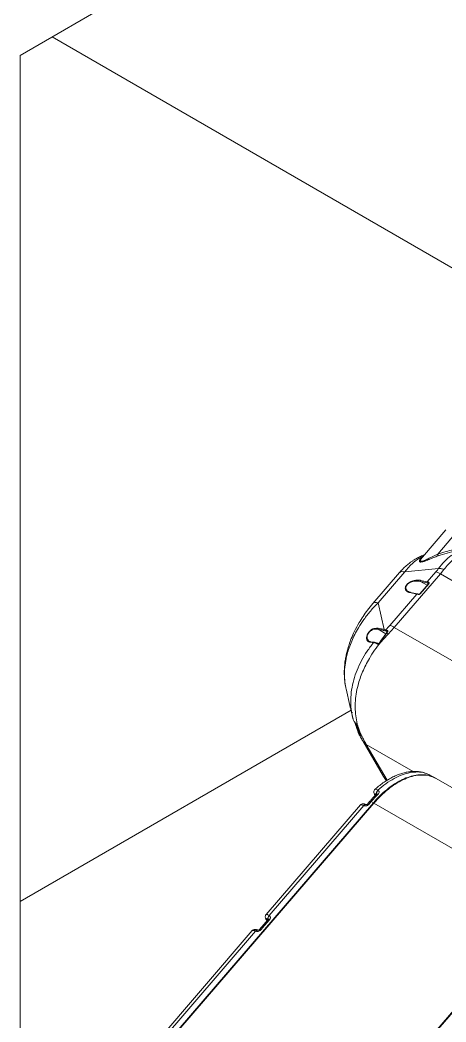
# Model space of a CAD drawing. Header units: millimetres. Extents: x 169 to 14583, y -399 to 10804.
# Drawn here: x 10988 to 11268, y 8511 to 9169 of the extents above; entities that cross this region are included whole.
import ezdxf

# ---------------------------------------------------------------- set-up
doc = ezdxf.new("R2010")
doc.units = ezdxf.units.MM
doc.header["$LTSCALE"] = 35

msp = doc.modelspace()

# ---------------------------------------------------------------- linework, layer by layer
at = {"color": 7, "linetype": 'Continuous', "lineweight": 18}
for p, q in [((11659.618, 9533.388), (10987.867, 9145.594)), ((11489.913, 8880.146), (11008.98, 9157.782)), ((10987.867, 8401.851), (10987.867, 9145.594)), ((11267.675, 8834.342), (11252.205, 8816.383)), ((11262.294, 8818.218), (11274.695, 8832.614)), ((11252.911, 8817.202), (11252.272, 8816.83)), ((11252.272, 8816.83), (11252.798, 8817.071)), ((11237.104, 8806.18), (11219.627, 8785.892)), ((11223.083, 8786.369), (11240.559, 8806.657)), ((11233.755, 8770.248), (11264.047, 8805.415)), ((11262.779, 8808.837), (11240.559, 8806.657)), ((11261.1, 8806.694), (11255.42, 8800.1)), ((11264.047, 8805.415), (11266.348, 8808.237)), ((11344.874, 8758.754), (11264.047, 8805.415)), ((11256.176, 8798.843), (11250.496, 8792.249)), ((11250.643, 8792.23), (11256.323, 8798.824)), ((11255.411, 8799.397), (11250.978, 8800.375)), ((11250.978, 8800.375), (11255.331, 8797.862)), ((11255.42, 8800.1), (11250.987, 8801.077)), ((11256.301, 8799.83), (11255.42, 8800.1)), ((11256.248, 8799.141), (11256.304, 8799.045)), ((11248.478, 8792.041), (11230.807, 8771.528)), ((11242.951, 8793.789), (11243.094, 8793.675)), ((11244.045, 8793.018), (11248.478, 8792.041)), ((11248.847, 8792.2), (11244.414, 8793.178)), ((11248.478, 8792.041), (11249.359, 8791.771)), ((11227.105, 8768.857), (11223.083, 8786.369)), ((11228.216, 8765.986), (11223.062, 8768.961)), ((11223.964, 8759.807), (11228.766, 8766.629)), ((11228.121, 8768.633), (11227.105, 8768.857)), ((11229.182, 8768.279), (11228.121, 8768.633)), ((11229.073, 8767.249), (11228.608, 8766.663)), ((11229.131, 8767.605), (11229.21, 8767.469)), ((11229.656, 8765.805), (11233.755, 8770.248)), ((11312.081, 8725.031), (11233.755, 8770.248)), ((11217.333, 8761.032), (11217.393, 8760.976)), ((11217.393, 8760.976), (11218.089, 8760.741)), ((11220.551, 8760.486), (11218.281, 8760.705)), ((11202.087, 8729.9), (11201.98, 8730.28)), ((11202.044, 8729.889), (11204.53, 8719.067)), ((11205.293, 8715.838), (10987.867, 8590.321)), ((11205.737, 8714.676), (11205.801, 8714.464)), ((11205.971, 8712.793), (11206.272, 8711.481)), ((11206.329, 8711.372), (11206.638, 8710.307)), ((11207.879, 8707.897), (11209.74, 8702.216)), ((11209.74, 8702.222), (11210.022, 8701.411)), ((11209.765, 8702.084), (11210.046, 8701.274)), ((11210.046, 8701.274), (11210.356, 8700.716)), ((11211.041, 8699.411), (11210.046, 8701.274)), ((11210.527, 8700.411), (11210.688, 8700.12)), ((11210.688, 8700.12), (11211.111, 8699.361)), ((11211.244, 8699.752), (11211.337, 8699.52)), ((11211.337, 8699.516), (11211.341, 8699.519)), ((11212.996, 8695.733), (11226.71, 8672.314)), ((11229.041, 8670.02), (11215.327, 8693.439)), ((11246.099, 8675.675), (11215.327, 8693.439)), ((11260.491, 8671.484), (11257.166, 8673.264)), ((11283.528, 8658.211), (11261.328, 8671.026)), ((11221.103, 8660.263), (11221.391, 8660.072)), ((11221.212, 8659.892), (11221.122, 8660.23)), ((11222.16, 8660.8), (11222.123, 8660.741)), ((11222.162, 8660.817), (11222.137, 8660.819)), ((11220.383, 8654.956), (11074.892, 8486.057)), ((11220.024, 8655.158), (11078.129, 8490.432)), ((11211.445, 8653.691), (11149.473, 8581.748)), ((11213.621, 8653.29), (11151.501, 8581.174)), ((11213.775, 8653.215), (11213.621, 8653.29)), ((11215.311, 8653.91), (11215.158, 8653.984)), ((11217.759, 8656.156), (11216.165, 8654.306)), ((11220.024, 8655.158), (11218.6, 8655.961)), ((11333.52, 8589.643), (11220.383, 8654.956)), ((11333.52, 8589.643), (11188.578, 8421.381)), ((11333.678, 8589.519), (11188.718, 8421.236)), ((11333.892, 8589.46), (11188.931, 8421.177)), ((11151.501, 8581.174), (11151.64, 8581.084)), ((11150.879, 8578.516), (11145.167, 8571.885)), ((11149.433, 8578.732), (11149.709, 8578.26)), ((11149.828, 8578.315), (11150.105, 8577.843)), ((11150.153, 8577.673), (11150.105, 8577.843)), ((11150.105, 8577.843), (11150.228, 8577.761)), ((11140.448, 8571.27), (11075.32, 8495.664)), ((11142.624, 8570.869), (11077.348, 8495.091)), ((11142.777, 8570.795), (11142.624, 8570.869)), ((11144.313, 8571.489), (11144.16, 8571.564))]:
    msp.add_line(p, q, dxfattribs=at)
at = {"color": 7, "linetype": 'Continuous', "lineweight": 18, "flags": 128}
for points in [[(11228.112, 8767.93), (11227.544, 8768.056), (11227.097, 8768.154)], [(11210.061, 8702.556), (11210.219, 8702.102), (11210.343, 8701.746)], [(11223.022, 8663.383), (11223.1, 8663.333), (11223.161, 8663.294)], [(11218.6, 8655.961), (11217.707, 8654.925), (11217.006, 8654.111)], [(11151.72, 8578.322), (11148.521, 8574.608), (11146.008, 8571.691)], [(11150.841, 8578.644), (11150.919, 8578.593), (11150.98, 8578.553)]]:
    msp.add_lwpolyline(points, dxfattribs=at)
at = {"color": 7, "linetype": 'Continuous', "lineweight": 18}
for points, knots in [([(11253.396, 8817.765), (11253.293, 8817.73), (11252.227, 8817.37), (11250.35, 8816.533), (11247.971, 8815.293), (11246.042, 8814.101), (11244.234, 8812.853), (11242.161, 8811.238), (11239.59, 8808.944), (11237.863, 8807.017), (11236.919, 8805.964)], [0, 0, 0, 0, 0.0161956, 0.1676405, 0.3032532, 0.4100981, 0.4998531, 0.6298206, 0.7976658, 1, 1, 1, 1]), ([(11252.272, 8816.83), (11252.095, 8816.68), (11251.741, 8816.38), (11251.28, 8815.897), (11250.878, 8815.396), (11250.551, 8814.881), (11250.316, 8814.364), (11250.229, 8813.925), (11250.268, 8813.553), (11250.425, 8813.287), (11250.743, 8813.154), (11251.258, 8813.105), (11251.859, 8813.19), (11252.518, 8813.362), (11252.949, 8813.491), (11253.469, 8813.663), (11254.214, 8813.929), (11254.992, 8814.227), (11255.821, 8814.554), (11256.612, 8814.871), (11257.877, 8815.379), (11259.376, 8815.974), (11261.01, 8816.603), (11261.972, 8816.961), (11262.445, 8817.137)], [0, 0, 0, 0, 0.0555299, 0.1110463, 0.1665875, 0.222213, 0.2780191, 0.3341586, 0.372184, 0.4184187, 0.4543209, 0.4796017, 0.543281, 0.5615627, 0.5829521, 0.6080596, 0.6368414, 0.6875546, 0.714093, 0.7477621, 0.7923672, 0.8795728, 0.9408879, 1, 1, 1, 1]), ([(11262.294, 8818.218), (11260.419, 8817.345), (11257.622, 8816.043), (11254.49, 8814.523), (11252.829, 8813.834), (11251.915, 8813.57), (11251.458, 8813.561), (11251.286, 8813.605), (11251.171, 8813.656), (11251.053, 8813.739), (11250.978, 8813.871), (11250.921, 8814.164), (11251.001, 8814.475), (11251.125, 8814.767), (11251.165, 8814.856), (11251.276, 8815.084), (11251.487, 8815.459), (11251.749, 8815.794), (11251.878, 8815.959)], [0, 0, 0, 0, 0.3147168, 0.4693532, 0.5447983, 0.6178432, 0.653757, 0.6715426, 0.6822313, 0.7050576, 0.7369921, 0.7567875, 0.8457041, 0.8565719, 0.8650973, 0.8784949, 0.9400353, 1, 1, 1, 1]), ([(11281.327, 8822.757), (11280.61, 8822.658), (11278.875, 8822.421), (11275.889, 8821.912), (11272.065, 8821.138), (11267.432, 8820.005), (11264.096, 8818.845), (11262.294, 8818.218)], [0, 0, 0, 0, 0.112816, 0.2728688, 0.4686204, 0.7129517, 1, 1, 1, 1]), ([(11262.445, 8817.137), (11262.451, 8817.268), (11262.461, 8817.502), (11262.345, 8817.999), (11262.294, 8818.218)], [0, 0, 0, 0, 0.56, 1, 1, 1, 1]), ([(11262.445, 8817.137), (11264.464, 8817.806), (11268.513, 8819.147), (11274.667, 8820.513), (11278.752, 8821.119), (11280.798, 8821.423)], [0, 0, 0, 0, 0.33193706, 0.66539056, 1, 1, 1, 1]), ([(11262.779, 8808.837), (11264.055, 8810.481), (11266.603, 8813.767), (11271.095, 8817.463), (11275.868, 8820.201), (11279.155, 8821.016), (11280.798, 8821.423)], [0, 0, 0, 0, 0.2505471, 0.5007504, 0.7505929, 1, 1, 1, 1]), ([(11266.348, 8808.237), (11267.297, 8809.398), (11269.185, 8811.707), (11272.283, 8814.575), (11275.487, 8816.956), (11278.786, 8818.792), (11282.154, 8820.13), (11284.38, 8820.53), (11285.501, 8820.732)], [0, 0, 0, 0, 0.1686421, 0.3352897, 0.4998986, 0.6642925, 0.8309915, 1, 1, 1, 1]), ([(11240.559, 8806.657), (11241.441, 8807.75), (11243.195, 8809.925), (11246.099, 8812.682), (11249.117, 8815.05), (11251.225, 8816.239), (11252.272, 8816.83)], [0, 0, 0, 0, 0.2542289, 0.5057772, 0.7544476, 1, 1, 1, 1]), ([(11251.878, 8815.959), (11251.953, 8816.067), (11252.051, 8816.209), (11252.177, 8816.347), (11252.208, 8816.381)], [0, 0, 0, 0, 0.7554745, 1, 1, 1, 1]), ([(11240.559, 8806.657), (11239.863, 8806.752), (11238.471, 8806.942), (11237.401, 8806.671), (11237.194, 8806.206), (11237.161, 8806.133)], [0, 0, 0, 0, 0.4570883, 0.9141765, 1, 1, 1, 1]), ([(11261.1, 8806.694), (11261.433, 8807.091), (11262.032, 8807.804), (11262.55, 8808.521), (11262.779, 8808.837)], [0, 0, 0, 0, 0.5578523, 1, 1, 1, 1]), ([(11264.047, 8805.415), (11263.419, 8805.754), (11262.297, 8806.36), (11261.466, 8806.592), (11261.1, 8806.694)], [0, 0, 0, 0, 0.5597053, 1, 1, 1, 1]), ([(11266.348, 8808.237), (11265.606, 8808.459), (11264.28, 8808.856), (11263.238, 8808.843), (11262.779, 8808.837)], [0, 0, 0, 0, 0.56, 1, 1, 1, 1]), ([(11250.987, 8801.077), (11250.828, 8801.11), (11250.421, 8801.193), (11249.613, 8801.268), (11248.598, 8801.261), (11247.573, 8801.138), (11246.702, 8800.956), (11245.953, 8800.746), (11245.218, 8800.48), (11244.594, 8800.207), (11244.092, 8799.947), (11243.592, 8799.658), (11243.02, 8799.273), (11242.426, 8798.773), (11241.944, 8798.277), (11241.562, 8797.769), (11241.239, 8797.211), (11241.055, 8796.697), (11240.956, 8796.161), (11240.963, 8795.639), (11241.085, 8795.141), (11241.285, 8794.727), (11241.546, 8794.354), (11241.894, 8793.999), (11242.356, 8793.662), (11242.896, 8793.378), (11243.464, 8793.159), (11243.865, 8793.062), (11244.045, 8793.018)], [0, 0, 0, 0, 0.0356711, 0.091121, 0.1664009, 0.2296407, 0.271073, 0.3099183, 0.3470757, 0.3807012, 0.3993886, 0.4169562, 0.4493413, 0.4764761, 0.5000056, 0.5235189, 0.5494349, 0.582453, 0.6069815, 0.6466704, 0.6901847, 0.7267117, 0.7617871, 0.8077242, 0.8556221, 0.9078277, 0.9584765, 1, 1, 1, 1]), ([(11250.978, 8800.375), (11250.388, 8800.492), (11249.208, 8800.727), (11247.449, 8800.654), (11245.902, 8800.359), (11244.663, 8799.966), (11243.549, 8799.423), (11242.671, 8798.791), (11242.08, 8798.216), (11241.646, 8797.6), (11241.311, 8796.826), (11241.251, 8796.005), (11241.487, 8795.233), (11241.924, 8794.522), (11242.408, 8794.192), (11242.678, 8794.008)], [0, 0, 0, 0, 0.1530695, 0.3057277, 0.3817791, 0.45732, 0.5317376, 0.5684493, 0.6047433, 0.641032, 0.6777378, 0.7521407, 0.8276783, 0.9037298, 1, 1, 1, 1]), ([(11250.987, 8801.077), (11250.946, 8801.017), (11250.865, 8800.897), (11250.844, 8800.687), (11250.883, 8800.504), (11250.947, 8800.418), (11250.978, 8800.375)], [0, 0, 0, 0, 0.279619, 0.5592382, 0.7796191, 1, 1, 1, 1]), ([(11256.248, 8799.141), (11256.082, 8799.201), (11255.784, 8799.308), (11255.525, 8799.37), (11255.411, 8799.397)], [0, 0, 0, 0, 0.5598951, 1, 1, 1, 1]), ([(11256.323, 8798.824), (11256.285, 8798.838), (11256.216, 8798.865), (11256.191, 8798.848), (11256.179, 8798.839)], [0, 0, 0, 0, 0.5425106, 1, 1, 1, 1]), ([(11256.322, 8799.091), (11256.321, 8799.085), (11256.318, 8799.076), (11256.271, 8798.97), (11256.211, 8798.888), (11256.18, 8798.846)], [0, 0, 0, 0, 0.4574536, 0.7208679, 1, 1, 1, 1]), ([(11256.322, 8799.093), (11256.321, 8799.096), (11256.314, 8799.133), (11256.28, 8799.137), (11256.248, 8799.141)], [0, 0, 0, 0, 0.0806212, 1, 1, 1, 1]), ([(11256.323, 8798.824), (11256.366, 8798.88), (11256.446, 8798.982), (11256.544, 8799.185), (11256.596, 8799.431), (11256.536, 8799.642), (11256.425, 8799.771), (11256.341, 8799.811), (11256.301, 8799.83)], [0, 0, 0, 0, 0.13561038, 0.24729238, 0.4694748, 0.71579858, 0.86628707, 1, 1, 1, 1]), ([(11244.416, 8793.177), (11244.173, 8793.242), (11243.686, 8793.37), (11243.272, 8793.58), (11243.065, 8793.685)], [0, 0, 0, 0, 0.5007633, 1, 1, 1, 1]), ([(11243.094, 8793.675), (11243.102, 8793.668), (11243.359, 8793.46), (11243.728, 8793.367), (11244.085, 8793.277)], [0, 0, 0, 0, 0.0337606, 1, 1, 1, 1]), ([(11244.045, 8793.018), (11244.095, 8793.064), (11244.199, 8793.158), (11244.366, 8793.196), (11244.456, 8793.165), (11244.482, 8793.157)], [0, 0, 0, 0, 0.3944867, 0.8209497, 1, 1, 1, 1]), ([(11248.891, 8792.184), (11248.858, 8792.192), (11248.769, 8792.214), (11248.615, 8792.168), (11248.524, 8792.083), (11248.478, 8792.041)], [0, 0, 0, 0, 0.2290713, 0.6145357, 1, 1, 1, 1]), ([(11249.799, 8791.916), (11249.619, 8791.98), (11249.302, 8792.094), (11249.016, 8792.163), (11248.892, 8792.193)], [0, 0, 0, 0, 0.56708945, 1, 1, 1, 1]), ([(11249.359, 8791.771), (11249.453, 8791.749), (11249.59, 8791.717), (11249.829, 8791.748), (11250.055, 8791.81), (11250.29, 8791.925), (11250.499, 8792.078), (11250.595, 8792.179), (11250.643, 8792.23)], [0, 0, 0, 0, 0.2647673, 0.3895795, 0.5303494, 0.7400773, 0.8702787, 1, 1, 1, 1]), ([(11249.359, 8791.771), (11249.404, 8791.813), (11249.494, 8791.898), (11249.635, 8791.947), (11249.711, 8791.929), (11249.736, 8791.923)], [0, 0, 0, 0, 0.4, 0.8, 1, 1, 1, 1]), ([(11250.504, 8792.258), (11250.473, 8792.224), (11250.41, 8792.156), (11250.298, 8792.07), (11250.181, 8792.001), (11250.066, 8791.951), (11249.96, 8791.921), (11249.835, 8791.903), (11249.777, 8791.921), (11249.739, 8791.932)], [0, 0, 0, 0, 0.1269872, 0.2534106, 0.3794466, 0.5051842, 0.6305348, 0.7552386, 1, 1, 1, 1]), ([(11250.643, 8792.23), (11250.605, 8792.245), (11250.536, 8792.272), (11250.512, 8792.253), (11250.5, 8792.245)], [0, 0, 0, 0, 0.5438696, 1, 1, 1, 1]), ([(11219.63, 8785.895), (11218.461, 8784.489), (11216.209, 8781.78), (11213.216, 8777.557), (11210.308, 8772.941), (11207.689, 8768.071), (11205.524, 8763.195), (11204.009, 8759.055), (11202.934, 8755.487), (11202.156, 8752.296), (11201.544, 8749.079), (11201.081, 8745.567), (11200.832, 8741.568), (11200.897, 8737.811), (11201.206, 8734.523), (11201.567, 8732.139), (11201.853, 8730.778), (11201.958, 8730.277)], [0, 0, 0, 0, 0.0899715, 0.1734326, 0.2502419, 0.3525225, 0.4387096, 0.5082106, 0.5676538, 0.6219799, 0.6711099, 0.7310715, 0.7984238, 0.8749663, 0.9286965, 0.9737784, 1, 1, 1, 1]), ([(11201.98, 8730.28), (11201.947, 8730.396), (11201.453, 8732.117), (11201.078, 8735.799), (11200.922, 8741.242), (11201.495, 8746.911), (11202.588, 8752.149), (11204.035, 8756.925), (11205.695, 8761.261), (11207.734, 8765.644), (11210.369, 8770.43), (11213.766, 8775.607), (11218.054, 8781.148), (11221.376, 8784.597), (11223.083, 8786.369)], [0, 0, 0, 0, 0.0069095, 0.1027728, 0.2003157, 0.2969624, 0.3925047, 0.4633994, 0.5361095, 0.6105437, 0.6866179, 0.7850378, 0.8895537, 1, 1, 1, 1]), ([(11223.083, 8786.369), (11222.403, 8786.463), (11221.019, 8786.655), (11219.938, 8786.395), (11219.727, 8785.922), (11219.692, 8785.843)], [0, 0, 0, 0, 0.4462066, 0.9081107, 1, 1, 1, 1]), ([(11230.807, 8771.528), (11230.325, 8770.98), (11229.464, 8770.001), (11228.532, 8769.051), (11228.121, 8768.633)], [0, 0, 0, 0, 0.5597784, 1, 1, 1, 1]), ([(11233.755, 8770.248), (11233.126, 8770.588), (11232.004, 8771.195), (11231.173, 8771.426), (11230.807, 8771.528)], [0, 0, 0, 0, 0.5601463, 1, 1, 1, 1]), ([(11212.285, 8699.146), (11211.544, 8700.812), (11210.085, 8704.098), (11208.749, 8709.415), (11208.032, 8714.91), (11207.979, 8720.599), (11208.579, 8726.449), (11209.716, 8731.842), (11211.196, 8736.736), (11212.873, 8741.135), (11214.909, 8745.537), (11217.504, 8750.288), (11220.797, 8755.366), (11224.898, 8760.745), (11228.047, 8764.094), (11229.656, 8765.805)], [0, 0, 0, 0, 0.085861, 0.16929, 0.2502679, 0.3329208, 0.4152029, 0.4971027, 0.5577941, 0.6194449, 0.6820532, 0.7456177, 0.8265986, 0.9113855, 1, 1, 1, 1]), ([(11223.044, 8769.642), (11222.371, 8769.692), (11221.361, 8769.768), (11219.997, 8769.35), (11219.276, 8769.014), (11218.827, 8768.762), (11218.303, 8768.41), (11217.729, 8767.936), (11217.191, 8767.369), (11216.835, 8766.902), (11216.579, 8766.525), (11216.358, 8766.156), (11216.163, 8765.769), (11215.96, 8765.301), (11215.727, 8764.634), (11215.601, 8763.978), (11215.559, 8763.43), (11215.562, 8763.044), (11215.597, 8762.672), (11215.669, 8762.306), (11215.783, 8761.949), (11215.944, 8761.61), (11216.246, 8761.164), (11216.715, 8760.777), (11217.323, 8760.538), (11217.728, 8760.49), (11217.894, 8760.471)], [0, 0, 0, 0, 0.1626966, 0.2441713, 0.2714095, 0.2986953, 0.3260428, 0.3647261, 0.3985442, 0.4208909, 0.4331811, 0.4517537, 0.4716627, 0.486392, 0.5177595, 0.5697463, 0.5957695, 0.6218004, 0.6494997, 0.6800969, 0.713593, 0.7499906, 0.7892937, 0.8806276, 0.9508678, 1, 1, 1, 1]), ([(11223.062, 8768.961), (11222.547, 8769.04), (11221.52, 8769.197), (11219.996, 8768.94), (11218.67, 8768.352), (11217.791, 8767.721), (11217.128, 8767.013), (11216.694, 8766.4), (11216.362, 8765.76), (11216.064, 8764.936), (11215.918, 8764.022), (11215.989, 8762.833), (11216.414, 8761.741), (11217.033, 8761.264), (11217.333, 8761.032)], [0, 0, 0, 0, 0.1466183, 0.2922216, 0.3643227, 0.43516, 0.4701765, 0.5049668, 0.5398529, 0.5750627, 0.6462448, 0.7183959, 0.8636991, 1, 1, 1, 1]), ([(11223.044, 8769.642), (11223.008, 8769.583), (11222.936, 8769.462), (11222.924, 8769.257), (11222.97, 8769.081), (11223.032, 8769), (11223.062, 8768.961)], [0, 0, 0, 0, 0.2735635, 0.5653915, 0.7910605, 1, 1, 1, 1]), ([(11227.105, 8768.857), (11226.334, 8769.017), (11224.957, 8769.304), (11223.628, 8769.539), (11223.044, 8769.642)], [0, 0, 0, 0, 0.5599979, 1, 1, 1, 1]), ([(11227.097, 8768.154), (11226.33, 8768.319), (11224.963, 8768.613), (11223.643, 8768.855), (11223.062, 8768.961)], [0, 0, 0, 0, 0.5602368, 1, 1, 1, 1]), ([(11223.849, 8759.825), (11224.711, 8761.126), (11226.244, 8763.441), (11227.915, 8765.609), (11228.647, 8766.559)], [0, 0, 0, 0, 0.5620497, 1, 1, 1, 1]), ([(11227.097, 8768.154), (11227.059, 8768.208), (11226.98, 8768.321), (11226.962, 8768.533), (11227.009, 8768.722), (11227.074, 8768.813), (11227.105, 8768.857)], [0, 0, 0, 0, 0.2702613, 0.5624294, 0.7897365, 1, 1, 1, 1]), ([(11228.121, 8768.633), (11228.082, 8768.575), (11228, 8768.455), (11227.977, 8768.241), (11228.019, 8768.056), (11228.082, 8767.971), (11228.112, 8767.93)], [0, 0, 0, 0, 0.27026133, 0.56242939, 0.78973642, 1, 1, 1, 1]), ([(11229.131, 8767.605), (11228.926, 8767.682), (11228.561, 8767.821), (11228.25, 8767.897), (11228.112, 8767.93)], [0, 0, 0, 0, 0.5595574, 1, 1, 1, 1]), ([(11228.766, 8766.629), (11228.727, 8766.646), (11228.649, 8766.682), (11228.601, 8766.671), (11228.602, 8766.627), (11228.633, 8766.581), (11228.647, 8766.559)], [0, 0, 0, 0, 0.2770404, 0.5679932, 0.7918615, 1, 1, 1, 1]), ([(11228.766, 8766.629), (11228.851, 8766.739), (11229.004, 8766.935), (11229.158, 8767.13), (11229.226, 8767.215)], [0, 0, 0, 0, 0.5600437, 1, 1, 1, 1]), ([(11229.656, 8765.805), (11229.483, 8765.968), (11229.172, 8766.259), (11228.89, 8766.516), (11228.766, 8766.629)], [0, 0, 0, 0, 0.5592937, 1, 1, 1, 1]), ([(11229.131, 8767.605), (11229.101, 8767.655), (11229.038, 8767.76), (11229.036, 8767.961), (11229.088, 8768.144), (11229.151, 8768.235), (11229.182, 8768.279)], [0, 0, 0, 0, 0.26937982, 0.56072576, 0.78828018, 1, 1, 1, 1]), ([(11229.229, 8767.51), (11229.219, 8767.492), (11229.205, 8767.466), (11229.15, 8767.357), (11229.098, 8767.284), (11229.071, 8767.246)], [0, 0, 0, 0, 0.4785694, 0.7320136, 1, 1, 1, 1]), ([(11229.226, 8767.215), (11229.187, 8767.232), (11229.114, 8767.265), (11229.089, 8767.252), (11229.077, 8767.246)], [0, 0, 0, 0, 0.518667, 1, 1, 1, 1]), ([(11229.227, 8767.512), (11229.221, 8767.529), (11229.203, 8767.58), (11229.16, 8767.595), (11229.131, 8767.605)], [0, 0, 0, 0, 0.3258513, 1, 1, 1, 1]), ([(11229.226, 8767.215), (11229.267, 8767.273), (11229.346, 8767.383), (11229.44, 8767.6), (11229.485, 8767.861), (11229.399, 8768.126), (11229.257, 8768.226), (11229.182, 8768.279)], [0, 0, 0, 0, 0.1332046, 0.2576053, 0.4787672, 0.7240548, 1, 1, 1, 1]), ([(11206.536, 8710.397), (11206.107, 8712.405), (11205.248, 8716.422), (11205.016, 8722.773), (11205.567, 8729.244), (11206.967, 8735.765), (11209.163, 8742.229), (11212.13, 8748.532), (11215.759, 8754.616), (11218.699, 8758.385), (11220.168, 8760.269)], [0, 0, 0, 0, 0.1251804, 0.2503402, 0.3754697, 0.5005526, 0.6255696, 0.7504991, 0.8753179, 1, 1, 1, 1]), ([(11218.279, 8760.705), (11218.12, 8760.727), (11217.802, 8760.772), (11217.537, 8760.903), (11217.405, 8760.969)], [0, 0, 0, 0, 0.5008976, 1, 1, 1, 1]), ([(11217.894, 8760.471), (11217.923, 8760.512), (11217.984, 8760.598), (11218.118, 8760.679), (11218.255, 8760.717), (11218.337, 8760.695), (11218.368, 8760.686)], [0, 0, 0, 0, 0.25565071, 0.53617276, 0.82815685, 1, 1, 1, 1]), ([(11217.894, 8760.471), (11218.313, 8760.439), (11219.061, 8760.382), (11219.829, 8760.303), (11220.168, 8760.269)], [0, 0, 0, 0, 0.5600015, 1, 1, 1, 1]), ([(11220.168, 8760.269), (11220.198, 8760.308), (11220.26, 8760.389), (11220.395, 8760.467), (11220.554, 8760.497), (11220.721, 8760.464), (11220.81, 8760.389), (11220.852, 8760.353)], [0, 0, 0, 0, 0.1761787, 0.3680679, 0.5666456, 0.7938934, 1, 1, 1, 1]), ([(11220.168, 8760.269), (11220.518, 8760.196), (11221.22, 8760.051), (11222.204, 8759.567), (11222.696, 8759.325)], [0, 0, 0, 0, 0.4999104, 1, 1, 1, 1]), ([(11220.852, 8760.353), (11221.237, 8760.278), (11221.92, 8760.145), (11222.868, 8759.689), (11223.281, 8759.491)], [0, 0, 0, 0, 0.5634778, 1, 1, 1, 1]), ([(11222.696, 8759.325), (11222.746, 8759.303), (11222.85, 8759.259), (11223.075, 8759.237), (11223.365, 8759.289), (11223.639, 8759.445), (11223.837, 8759.627), (11223.921, 8759.746), (11223.964, 8759.807)], [0, 0, 0, 0, 0.1318491, 0.2729867, 0.5070628, 0.7356503, 0.862431, 1, 1, 1, 1]), ([(11222.696, 8759.325), (11222.726, 8759.367), (11222.788, 8759.457), (11222.912, 8759.552), (11223.056, 8759.608), (11223.141, 8759.585), (11223.186, 8759.573)], [0, 0, 0, 0, 0.2186309, 0.4598542, 0.7115708, 1, 1, 1, 1]), ([(11223.782, 8759.891), (11223.734, 8759.826), (11223.639, 8759.698), (11223.47, 8759.584), (11223.308, 8759.535), (11223.225, 8759.561), (11223.185, 8759.573)], [0, 0, 0, 0, 0.27027615, 0.52597014, 0.76868645, 1, 1, 1, 1]), ([(11223.281, 8759.491), (11223.327, 8759.479), (11223.42, 8759.456), (11223.585, 8759.517), (11223.741, 8759.64), (11223.813, 8759.763), (11223.849, 8759.825)], [0, 0, 0, 0, 0.24210115, 0.49009324, 0.74374279, 1, 1, 1, 1]), ([(11223.792, 8759.884), (11223.791, 8759.888), (11223.791, 8759.898), (11223.858, 8759.867), (11223.93, 8759.827), (11223.964, 8759.807)], [0, 0, 0, 0, 0.3080012, 0.6669598, 1, 1, 1, 1]), ([(11204.443, 8719.519), (11204.441, 8719.516), (11204.44, 8719.512), (11204.444, 8719.48), (11204.453, 8719.421), (11204.478, 8719.297), (11204.532, 8719.055), (11204.594, 8718.793), (11204.695, 8718.385), (11204.816, 8717.914), (11204.903, 8717.597), (11204.93, 8717.499)], [0, 0, 0, 0, 0.124128, 0.1670448, 0.1971319, 0.4159756, 0.5098243, 0.5930424, 0.7661622, 0.9276625, 1, 1, 1, 1]), ([(11205.589, 8714.486), (11205.539, 8714.716), (11205.426, 8715.226), (11205.256, 8716.008), (11205.072, 8716.855), (11204.886, 8717.701), (11204.719, 8718.441), (11204.599, 8718.949), (11204.523, 8719.259), (11204.507, 8719.31), (11204.504, 8719.318)], [0, 0, 0, 0, 0.0999374, 0.2217738, 0.3650369, 0.5301484, 0.7052954, 0.8540114, 0.976299, 1, 1, 1, 1]), ([(11206.536, 8710.397), (11206.354, 8711.158), (11206.029, 8712.518), (11205.724, 8713.885), (11205.589, 8714.486)], [0, 0, 0, 0, 0.5599982, 1, 1, 1, 1]), ([(11205.589, 8714.486), (11205.6, 8714.456), (11205.623, 8714.394), (11205.721, 8714.32), (11205.869, 8714.274), (11206.054, 8714.268), (11206.178, 8714.303), (11206.238, 8714.319)], [0, 0, 0, 0, 0.17402156, 0.36531853, 0.56459732, 0.79319869, 1, 1, 1, 1]), ([(11208.892, 8706.831), (11208.338, 8707.324), (11207.229, 8708.309), (11206.767, 8709.701), (11206.536, 8710.397)], [0, 0, 0, 0, 0.50013633, 1, 1, 1, 1]), ([(11207.825, 8707.954), (11208.103, 8707.072), (11208.724, 8705.104), (11209.394, 8703.158), (11209.765, 8702.084)], [0, 0, 0, 0, 0.4481385, 1, 1, 1, 1]), ([(11208.503, 8707.24), (11208.658, 8706.751), (11209.155, 8705.18), (11209.692, 8703.626), (11210.061, 8702.556)], [0, 0, 0, 0, 0.3114191, 1, 1, 1, 1]), ([(11209.724, 8705.597), (11209.711, 8705.657), (11209.686, 8705.77), (11209.591, 8705.998), (11209.431, 8706.277), (11209.22, 8706.529), (11209.036, 8706.715), (11208.94, 8706.792), (11208.892, 8706.831)], [0, 0, 0, 0, 0.14271311, 0.27310868, 0.49702514, 0.73211196, 0.86523385, 1, 1, 1, 1]), ([(11208.892, 8706.831), (11208.9, 8706.793), (11208.913, 8706.732), (11208.957, 8706.702), (11208.974, 8706.69)], [0, 0, 0, 0, 0.612758, 1, 1, 1, 1]), ([(11208.963, 8706.689), (11209.037, 8706.627), (11209.182, 8706.508), (11209.378, 8706.264), (11209.525, 8706.008), (11209.564, 8705.857), (11209.583, 8705.781)], [0, 0, 0, 0, 0.26163731, 0.51235932, 0.75697844, 1, 1, 1, 1]), ([(11209.724, 8705.597), (11209.681, 8705.631), (11209.592, 8705.701), (11209.563, 8705.832), (11209.6, 8705.909), (11209.613, 8705.936)], [0, 0, 0, 0, 0.3771744, 0.7845314, 1, 1, 1, 1]), ([(11209.573, 8705.838), (11209.782, 8704.767), (11210.198, 8702.624), (11210.887, 8700.724), (11211.232, 8699.773)], [0, 0, 0, 0, 0.499877, 1, 1, 1, 1]), ([(11211.311, 8699.656), (11210.98, 8700.586), (11210.317, 8702.447), (11209.921, 8704.547), (11209.724, 8705.597)], [0, 0, 0, 0, 0.5000709, 1, 1, 1, 1]), ([(11210.061, 8702.556), (11209.997, 8702.521), (11209.87, 8702.453), (11209.762, 8702.314), (11209.725, 8702.186), (11209.752, 8702.118), (11209.765, 8702.084)], [0, 0, 0, 0, 0.27961913, 0.55923826, 0.77961907, 1, 1, 1, 1]), ([(11210.046, 8701.274), (11210.031, 8701.318), (11210.002, 8701.405), (11210.071, 8701.548), (11210.191, 8701.667), (11210.292, 8701.719), (11210.343, 8701.746)], [0, 0, 0, 0, 0.279619, 0.5592382, 0.7796191, 1, 1, 1, 1]), ([(11210.447, 8700.367), (11210.844, 8699.615), (11211.745, 8697.906), (11212.548, 8696.511), (11212.998, 8695.73)], [0, 0, 0, 0, 0.4404582, 1, 1, 1, 1]), ([(11211.111, 8699.361), (11211.099, 8699.405), (11211.076, 8699.497), (11211.128, 8699.65), (11211.197, 8699.736), (11211.222, 8699.766)], [0, 0, 0, 0, 0.3756554, 0.7762739, 1, 1, 1, 1]), ([(11211.111, 8699.361), (11211.179, 8699.284), (11211.313, 8699.133), (11211.444, 8699.074), (11211.483, 8699.118), (11211.482, 8699.185), (11211.473, 8699.242), (11211.445, 8699.318), (11211.429, 8699.359)], [0, 0, 0, 0, 0.2652003, 0.5192929, 0.7528542, 0.766134, 0.8705214, 1, 1, 1, 1]), ([(11211.311, 8699.656), (11211.275, 8699.691), (11211.228, 8699.736), (11211.226, 8699.797), (11211.226, 8699.809)], [0, 0, 0, 0, 0.7988526, 1, 1, 1, 1]), ([(11212.285, 8699.146), (11212.09, 8699.229), (11211.741, 8699.378), (11211.443, 8699.57), (11211.311, 8699.656)], [0, 0, 0, 0, 0.5578298, 1, 1, 1, 1]), ([(11211.429, 8699.359), (11211.407, 8699.415), (11211.367, 8699.513), (11211.328, 8699.612), (11211.311, 8699.656)], [0, 0, 0, 0, 0.55997256, 1, 1, 1, 1]), ([(11211.429, 8699.359), (11211.393, 8699.396), (11211.346, 8699.443), (11211.345, 8699.508), (11211.344, 8699.523)], [0, 0, 0, 0, 0.7680499, 1, 1, 1, 1]), ([(11215.327, 8693.439), (11214.845, 8694.283), (11213.869, 8695.993), (11212.817, 8698.085), (11212.285, 8699.146)], [0, 0, 0, 0, 0.4932664, 1, 1, 1, 1]), ([(11215.327, 8693.439), (11214.603, 8693.922), (11213.65, 8694.556), (11213.177, 8695.532), (11213.063, 8695.766)], [0, 0, 0, 0, 0.7601186, 1, 1, 1, 1]), ([(11261.293, 8670.961), (11260.252, 8671.513), (11257.963, 8672.728), (11253.841, 8673.452), (11249.157, 8673.335), (11244.278, 8672.235), (11239.341, 8670.271), (11234.441, 8667.535), (11229.584, 8664.029), (11224.833, 8659.869), (11221.866, 8656.593), (11220.383, 8654.956)], [0, 0, 0, 0, 0.0975836, 0.2145564, 0.3315292, 0.448502, 0.5588016, 0.6691012, 0.7794008, 0.8897004, 1, 1, 1, 1]), ([(11257.292, 8673.173), (11257.183, 8673.239), (11256.361, 8673.744), (11254.678, 8674.421), (11252.261, 8675.176), (11249.718, 8675.616), (11247.08, 8675.773), (11244.35, 8675.635), (11241.542, 8675.202), (11238.672, 8674.473), (11235.76, 8673.448), (11232.828, 8672.136), (11229.897, 8670.545), (11226.989, 8668.691), (11224.126, 8666.583), (11222.127, 8664.932), (11221.088, 8663.992), (11220.965, 8663.881)], [0, 0, 0, 0, 0.0108796, 0.0822854, 0.1536949, 0.2255471, 0.2982276, 0.3719911, 0.4469281, 0.5229633, 0.5998944, 0.6774571, 0.7553918, 0.8334877, 0.9115683, 0.9895563, 1, 1, 1, 1]), ([(11257.127, 8673.188), (11256.021, 8673.73), (11253.58, 8674.926), (11249.171, 8675.494), (11244.19, 8675.119), (11238.955, 8673.661), (11233.615, 8671.195), (11228.237, 8667.83), (11224.761, 8664.866), (11223.022, 8663.383)], [0, 0, 0, 0, 0.1224567, 0.2704726, 0.4184885, 0.5638664, 0.7092442, 0.8546221, 1, 1, 1, 1]), ([(11257.981, 8672.485), (11257.107, 8672.777), (11255.022, 8673.474), (11251.325, 8673.672), (11247.034, 8673.219), (11242.541, 8671.925), (11238.773, 8670.376), (11236.528, 8669.009), (11235.825, 8668.58)], [0, 0, 0, 0, 0.1393005, 0.3324578, 0.5256151, 0.7187724, 0.9119297, 1, 1, 1, 1]), ([(11260.802, 8671.192), (11260.23, 8671.571), (11259.412, 8672.113), (11258.442, 8672.361), (11258.151, 8672.436)], [0, 0, 0, 0, 0.699757, 1, 1, 1, 1]), ([(11235.825, 8668.58), (11234.986, 8668.106), (11232.604, 8666.759), (11228.715, 8663.784), (11224.233, 8659.822), (11221.427, 8656.713), (11220.024, 8655.158)], [0, 0, 0, 0, 0.1535106, 0.4356737, 0.7178369, 1, 1, 1, 1]), ([(11226.716, 8672.305), (11227.229, 8671.432), (11227.806, 8670.45), (11228.361, 8669.648), (11228.423, 8669.559)], [0, 0, 0, 0, 0.88817459, 1, 1, 1, 1]), ([(11229.041, 8670.02), (11228.316, 8670.503), (11227.363, 8671.139), (11226.889, 8672.116), (11226.776, 8672.35)], [0, 0, 0, 0, 0.7601447, 1, 1, 1, 1]), ([(11222.139, 8660.821), (11221.672, 8660.358), (11220.366, 8659.063), (11218.912, 8657.486), (11217.938, 8656.362), (11217.759, 8656.156)], [0, 0, 0, 0, 0.31270551, 0.87387287, 1, 1, 1, 1]), ([(11223.038, 8660.688), (11222.192, 8659.843), (11220.681, 8658.333), (11219.236, 8656.686), (11218.6, 8655.961)], [0, 0, 0, 0, 0.55997706, 1, 1, 1, 1]), ([(11221.16, 8664.04), (11220.975, 8663.878), (11220.563, 8663.517), (11220.253, 8662.722), (11220.231, 8661.737), (11220.532, 8661.063), (11220.685, 8660.719)], [0, 0, 0, 0, 0.1990789, 0.4418348, 0.7152815, 1, 1, 1, 1]), ([(11220.704, 8660.729), (11220.719, 8660.688), (11220.788, 8660.493), (11220.964, 8660.364), (11221.103, 8660.263)], [0, 0, 0, 0, 0.2099117, 1, 1, 1, 1]), ([(11220.721, 8660.656), (11220.751, 8660.594), (11220.841, 8660.408), (11220.958, 8660.072), (11220.959, 8659.707), (11220.959, 8659.639)], [0, 0, 0, 0, 0.28966661, 0.8668619, 1, 1, 1, 1]), ([(11220.735, 8660.666), (11220.745, 8660.637), (11220.809, 8660.452), (11220.978, 8660.332), (11221.122, 8660.23)], [0, 0, 0, 0, 0.15483565, 1, 1, 1, 1]), ([(11221.103, 8660.263), (11221.009, 8660.469), (11220.82, 8660.881), (11221.029, 8661.067), (11221.478, 8660.97), (11221.901, 8660.72), (11222.113, 8660.596)], [0, 0, 0, 0, 0.2804919, 0.5604905, 0.7804955, 1, 1, 1, 1]), ([(11220.998, 8663.846), (11221.027, 8663.89), (11221.164, 8664.095), (11221.831, 8664.019), (11222.635, 8663.59), (11223.022, 8663.383)], [0, 0, 0, 0, 0.1237281, 0.5779579, 1, 1, 1, 1]), ([(11221.122, 8660.23), (11221.118, 8660.236), (11221.112, 8660.247), (11221.106, 8660.258), (11221.103, 8660.263)], [0, 0, 0, 0, 0.5598368, 1, 1, 1, 1]), ([(11223.022, 8663.383), (11222.879, 8663.25), (11222.58, 8662.97), (11222.217, 8662.398), (11221.97, 8661.737), (11221.908, 8661.075), (11222.047, 8660.75), (11222.113, 8660.596)], [0, 0, 0, 0, 0.1742521, 0.3654711, 0.5645102, 0.792957, 1, 1, 1, 1]), ([(11223.161, 8663.294), (11223.018, 8663.16), (11222.718, 8662.881), (11222.354, 8662.307), (11222.115, 8661.652), (11222.042, 8661.116), (11222.127, 8660.887), (11222.147, 8660.833)], [0, 0, 0, 0, 0.2020147, 0.4236936, 0.6544354, 0.9192716, 1, 1, 1, 1]), ([(11223.038, 8660.688), (11222.868, 8660.767), (11222.527, 8660.925), (11222.227, 8660.934), (11222.172, 8660.824), (11222.16, 8660.8)], [0, 0, 0, 0, 0.4400721, 0.8801443, 1, 1, 1, 1]), ([(11223.161, 8663.294), (11223.339, 8663.14), (11223.701, 8662.829), (11223.834, 8662.147), (11223.641, 8661.392), (11223.24, 8660.925), (11223.038, 8660.688)], [0, 0, 0, 0, 0.2372426, 0.4815766, 0.7374485, 1, 1, 1, 1]), ([(11215.163, 8653.982), (11214.828, 8654.124), (11214.146, 8654.414), (11213.099, 8654.521), (11212.089, 8654.303), (11211.607, 8653.831), (11211.37, 8653.599)], [0, 0, 0, 0, 0.2432714, 0.4953703, 0.7518408, 1, 1, 1, 1]), ([(11213.621, 8653.29), (11213.347, 8653.421), (11212.813, 8653.677), (11212.18, 8653.855), (11211.752, 8653.854), (11211.486, 8653.81), (11211.468, 8653.691), (11211.466, 8653.675)], [0, 0, 0, 0, 0.2622892, 0.5106373, 0.7450367, 0.9654798, 1, 1, 1, 1]), ([(11215.149, 8653.959), (11215.127, 8653.978), (11214.976, 8654.115), (11214.573, 8654.037), (11214.057, 8653.774), (11213.767, 8653.451), (11213.621, 8653.29)], [0, 0, 0, 0, 0.0609354, 0.4254384, 0.7127195, 1, 1, 1, 1]), ([(11217.006, 8654.111), (11216.751, 8653.869), (11216.242, 8653.384), (11215.294, 8653.04), (11214.434, 8652.98), (11213.995, 8653.137), (11213.775, 8653.215)], [0, 0, 0, 0, 0.2793345, 0.5596, 0.7792918, 1, 1, 1, 1]), ([(11213.775, 8653.215), (11213.961, 8653.413), (11214.332, 8653.809), (11214.898, 8654.024), (11215.179, 8653.94), (11215.296, 8653.905)], [0, 0, 0, 0, 0.3692622, 0.7385243, 1, 1, 1, 1]), ([(11216.164, 8654.305), (11216.08, 8654.22), (11215.917, 8654.056), (11215.655, 8653.922), (11215.44, 8653.872), (11215.357, 8653.896), (11215.316, 8653.907)], [0, 0, 0, 0, 0.2770056, 0.5347831, 0.7751735, 1, 1, 1, 1]), ([(11217.006, 8654.111), (11216.826, 8654.199), (11216.453, 8654.381), (11216.188, 8654.398), (11216.173, 8654.301), (11216.172, 8654.292)], [0, 0, 0, 0, 0.45796148, 0.95032029, 1, 1, 1, 1]), ([(11218.6, 8655.961), (11218.415, 8656.051), (11218.046, 8656.23), (11217.787, 8656.245), (11217.77, 8656.156), (11217.768, 8656.149)], [0, 0, 0, 0, 0.4781126, 0.9562253, 1, 1, 1, 1]), ([(11220.367, 8654.889), (11220.342, 8654.915), (11220.278, 8654.98), (11220.152, 8655.079), (11220.067, 8655.131), (11220.024, 8655.158)], [0, 0, 0, 0, 0.2407932, 0.6203973, 1, 1, 1, 1]), ([(11149.549, 8581.831), (11149.41, 8581.654), (11149.105, 8581.265), (11148.93, 8580.516), (11148.994, 8579.634), (11149.284, 8579.037), (11149.433, 8578.732)], [0, 0, 0, 0, 0.2024342, 0.4450523, 0.7163133, 1, 1, 1, 1]), ([(11149.493, 8581.732), (11149.494, 8581.747), (11149.505, 8581.857), (11149.748, 8581.875), (11150.144, 8581.838), (11150.737, 8581.614), (11151.242, 8581.324), (11151.501, 8581.174)], [0, 0, 0, 0, 0.0344948, 0.2549395, 0.4893436, 0.7376997, 1, 1, 1, 1]), ([(11151.501, 8581.174), (11151.318, 8580.945), (11150.952, 8580.486), (11150.695, 8579.722), (11150.655, 8579.078), (11150.779, 8578.788), (11150.841, 8578.644)], [0, 0, 0, 0, 0.2796194, 0.559239, 0.7796198, 1, 1, 1, 1]), ([(11151.64, 8581.084), (11151.463, 8580.863), (11151.095, 8580.403), (11150.83, 8579.627), (11150.796, 8578.976), (11150.921, 8578.69), (11150.98, 8578.553)], [0, 0, 0, 0, 0.2702785, 0.5624247, 0.789719, 1, 1, 1, 1]), ([(11151.64, 8581.084), (11151.846, 8580.9), (11152.259, 8580.53), (11152.377, 8579.736), (11152.19, 8578.966), (11151.877, 8578.537), (11151.72, 8578.322)], [0, 0, 0, 0, 0.2795266, 0.5598291, 0.7794338, 1, 1, 1, 1]), ([(11149.446, 8578.738), (11149.455, 8578.713), (11149.519, 8578.532), (11149.686, 8578.415), (11149.828, 8578.315)], [0, 0, 0, 0, 0.139508, 1, 1, 1, 1]), ([(11149.828, 8578.315), (11149.727, 8578.526), (11149.525, 8578.949), (11149.738, 8579.134), (11150.196, 8579.028), (11150.626, 8578.772), (11150.841, 8578.644)], [0, 0, 0, 0, 0.2795609, 0.5591668, 0.7795606, 1, 1, 1, 1]), ([(11149.713, 8578.28), (11149.721, 8578.257), (11149.784, 8578.07), (11149.955, 8577.949), (11150.105, 8577.843)], [0, 0, 0, 0, 0.1195245, 1, 1, 1, 1]), ([(11149.714, 8578.252), (11149.743, 8578.192), (11149.833, 8578.012), (11149.947, 8577.74), (11149.954, 8577.447), (11149.954, 8577.443)], [0, 0, 0, 0, 0.3299287, 0.9905463, 1, 1, 1, 1]), ([(11150.959, 8578.563), (11150.954, 8578.567), (11150.934, 8578.581), (11150.902, 8578.543), (11150.879, 8578.516)], [0, 0, 0, 0, 0.2799551, 1, 1, 1, 1]), ([(11151.72, 8578.322), (11151.535, 8578.411), (11151.166, 8578.591), (11150.908, 8578.606), (11150.89, 8578.517), (11150.889, 8578.509)], [0, 0, 0, 0, 0.47788077, 0.95576153, 1, 1, 1, 1]), ([(11144.165, 8571.561), (11143.831, 8571.704), (11143.149, 8571.994), (11142.102, 8572.101), (11141.091, 8571.882), (11140.609, 8571.41), (11140.372, 8571.178)], [0, 0, 0, 0, 0.2432714, 0.4953703, 0.7518408, 1, 1, 1, 1]), ([(11142.624, 8570.869), (11142.349, 8571.001), (11141.815, 8571.257), (11141.183, 8571.434), (11140.754, 8571.433), (11140.489, 8571.39), (11140.47, 8571.271), (11140.468, 8571.254)], [0, 0, 0, 0, 0.2622892, 0.5106373, 0.7450367, 0.9654798, 1, 1, 1, 1]), ([(11144.151, 8571.538), (11144.13, 8571.558), (11143.978, 8571.694), (11143.575, 8571.616), (11143.059, 8571.353), (11142.769, 8571.031), (11142.624, 8570.869)], [0, 0, 0, 0, 0.0609354, 0.4254384, 0.7127195, 1, 1, 1, 1]), ([(11146.008, 8571.691), (11145.754, 8571.448), (11145.244, 8570.963), (11144.297, 8570.619), (11143.436, 8570.559), (11142.997, 8570.716), (11142.777, 8570.795)], [0, 0, 0, 0, 0.2793345, 0.5596, 0.7792918, 1, 1, 1, 1]), ([(11142.777, 8570.795), (11142.963, 8570.993), (11143.335, 8571.389), (11143.901, 8571.604), (11144.182, 8571.519), (11144.298, 8571.484)], [0, 0, 0, 0, 0.3692622, 0.7385243, 1, 1, 1, 1]), ([(11145.167, 8571.885), (11145.082, 8571.8), (11144.919, 8571.636), (11144.658, 8571.502), (11144.443, 8571.452), (11144.359, 8571.475), (11144.319, 8571.487)], [0, 0, 0, 0, 0.2770056, 0.5347831, 0.7751735, 1, 1, 1, 1]), ([(11146.008, 8571.691), (11145.829, 8571.778), (11145.456, 8571.96), (11145.192, 8571.979), (11145.176, 8571.885), (11145.175, 8571.879)], [0, 0, 0, 0, 0.4642306, 0.9633294, 1, 1, 1, 1])]:
    msp.add_open_spline(points, degree=3, knots=knots, dxfattribs=at)
for points in [[(11255.42, 8800.1), (11255.383, 8800.047), (11255.31, 8799.941), (11255.276, 8799.742), (11255.305, 8799.546), (11255.376, 8799.447), (11255.411, 8799.397)], [(11256.248, 8799.141), (11256.219, 8799.189), (11256.159, 8799.284), (11256.145, 8799.476), (11256.189, 8799.671), (11256.264, 8799.777), (11256.301, 8799.83)]]:
    msp.add_open_spline(points, degree=3, dxfattribs=at)

doc.saveas('drawing.dxf')
